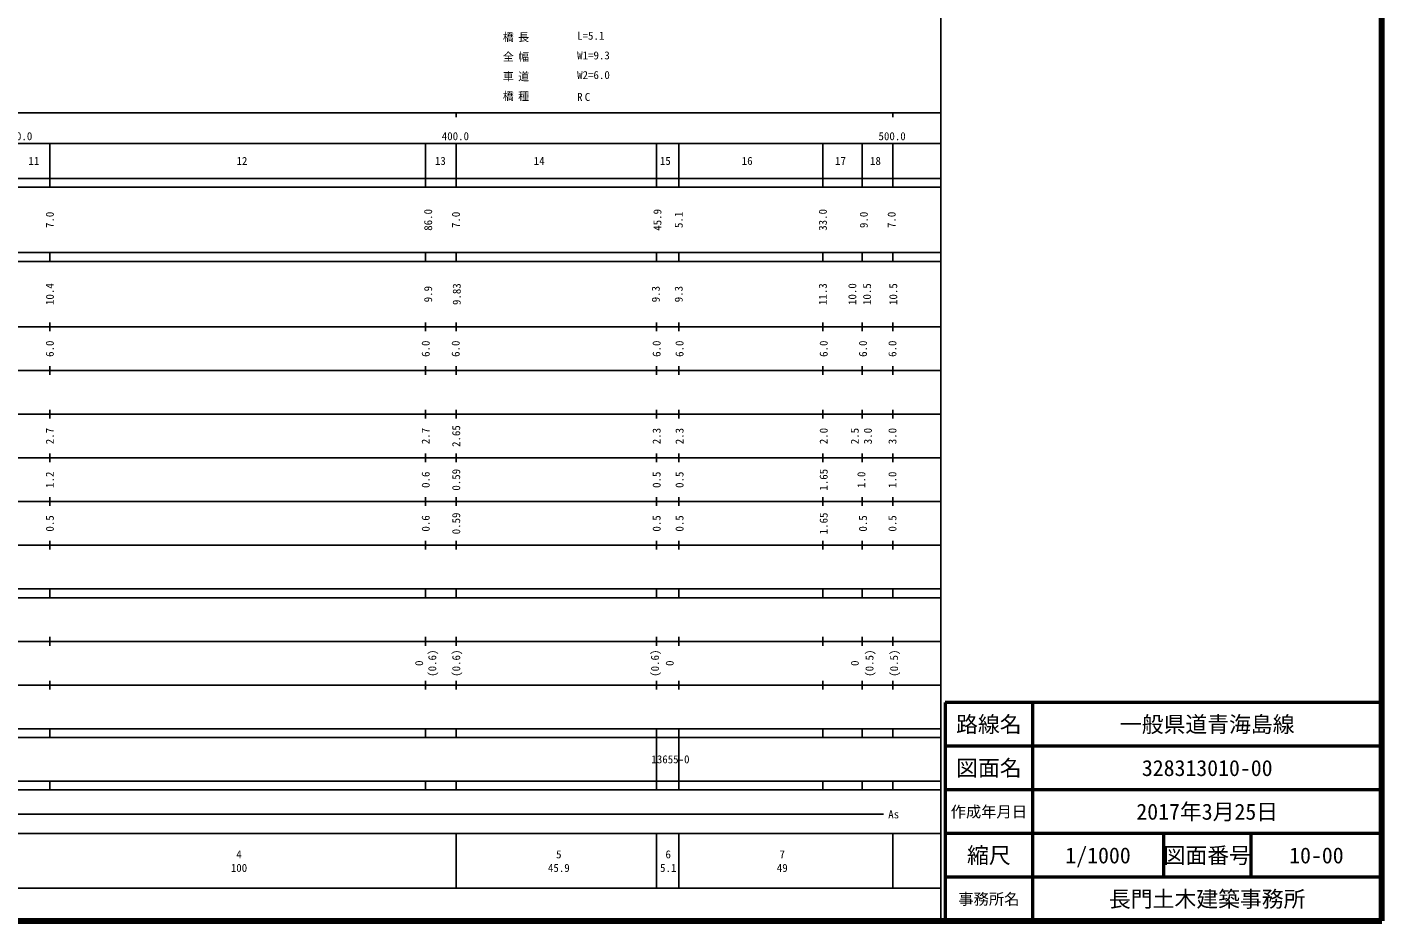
# Model space of a CAD drawing. Units: millimetres, scale not verified. Extents: x 40000 to 680000, y 20000 to 425496.
# Drawn here: x 369768 to 680000, y 20000 to 224636 of the extents above; entities that cross this region are included whole.
import ezdxf
from ezdxf.enums import TextEntityAlignment as Align

# ---------------------------------------------------------------- set-up
doc = ezdxf.new("R2010")
doc.units = ezdxf.units.MM
doc.header["$LTSCALE"] = 1000
for name, color, linetype, lineweight in [('M-STR-HTXT', 7, 'Continuous', 13), ('M-TTL', 2, 'Continuous', 140), ('M-TTL-BAND', 7, 'Continuous', 25), ('M-TTL-FRAM', 2, 'Continuous', 50), ('M-TTL-LINE', 7, 'Continuous', 50), ('M-TTL-TXT', 7, 'Continuous', 13)]:
    doc.layers.add(name, color=color, linetype=linetype, lineweight=lineweight)
doc.styles.add('ＭＳ ゴシック', font='')
doc.styles.get('ＭＳ ゴシック').set_extended_font_data('MS Gothic')

msp = doc.modelspace()

# ---------------------------------------------------------------- linework, layer by layer
at = {"layer": 'M-TTL'}
for p, q in [((680000, 20000), (680000, 380000)), ((40000, 20000), (680000, 20000))]:
    msp.add_line(p, q, dxfattribs=at)
at = {"layer": 'M-TTL-BAND'}
for p, q in [((579000, 20000), (579000, 370000)), ((40000, 205000), (579000, 205000)), ((468000, 205000), (468000, 204000)), ((568000, 205000), (568000, 204000)), ((68000, 198000), (579000, 198000)), ((375000, 198000), (375000, 188000)), ((461000, 198000), (461000, 188000)), ((468000, 198000), (468000, 188000)), ((513900, 198000), (513900, 188000)), ((519000, 198000), (519000, 188000)), ((552000, 198000), (552000, 188000)), ((561000, 198000), (561000, 188000)), ((568000, 198000), (568000, 188000)), ((40000, 190000), (579000, 190000)), ((40000, 188000), (579000, 188000)), ((40000, 173000), (579000, 173000)), ((40000, 171000), (579000, 171000)), ((375000, 173000), (375000, 171000)), ((461000, 173000), (461000, 171000)), ((468000, 171000), (468000, 173000)), ((513900, 173000), (513900, 171000)), ((519000, 173000), (519000, 171000)), ((552000, 173000), (552000, 171000)), ((561000, 173000), (561000, 171000)), ((568000, 171000), (568000, 173000)), ((40000, 156000), (579000, 156000)), ((375000, 157000), (375000, 155000)), ((461000, 157000), (461000, 155000)), ((468000, 155000), (468000, 157000)), ((513900, 157000), (513900, 155000)), ((519000, 157000), (519000, 155000)), ((552000, 157000), (552000, 155000)), ((561000, 157000), (561000, 155000)), ((568000, 155000), (568000, 157000)), ((46000, 146000), (579000, 146000)), ((375000, 147000), (375000, 145000)), ((461000, 147000), (461000, 145000)), ((468000, 145000), (468000, 147000)), ((513900, 147000), (513900, 145000)), ((519000, 147000), (519000, 145000)), ((552000, 147000), (552000, 145000)), ((561000, 147000), (561000, 145000)), ((568000, 145000), (568000, 147000)), ((375000, 137000), (375000, 135000)), ((461000, 137000), (461000, 135000)), ((468000, 135000), (468000, 137000)), ((513900, 137000), (513900, 135000)), ((519000, 137000), (519000, 135000)), ((552000, 137000), (552000, 135000)), ((561000, 137000), (561000, 135000)), ((568000, 135000), (568000, 137000)), ((52000, 136000), (579000, 136000)), ((46000, 126000), (579000, 126000)), ((375000, 127000), (375000, 125000)), ((461000, 127000), (461000, 125000)), ((468000, 125000), (468000, 127000)), ((513900, 127000), (513900, 125000)), ((519000, 127000), (519000, 125000)), ((552000, 127000), (552000, 125000)), ((561000, 127000), (561000, 125000)), ((568000, 125000), (568000, 127000)), ((52000, 116000), (579000, 116000)), ((375000, 117000), (375000, 115000)), ((461000, 117000), (461000, 115000)), ((468000, 115000), (468000, 117000)), ((513900, 117000), (513900, 115000)), ((519000, 117000), (519000, 115000)), ((552000, 117000), (552000, 115000)), ((561000, 117000), (561000, 115000)), ((568000, 115000), (568000, 117000)), ((46000, 106000), (579000, 106000)), ((375000, 107000), (375000, 105000)), ((461000, 107000), (461000, 105000)), ((468000, 105000), (468000, 107000)), ((513900, 107000), (513900, 105000)), ((519000, 107000), (519000, 105000)), ((552000, 107000), (552000, 105000)), ((561000, 107000), (561000, 105000)), ((568000, 105000), (568000, 107000)), ((40000, 96000), (579000, 96000)), ((40000, 94000), (579000, 94000)), ((375000, 96000), (375000, 94000)), ((461000, 96000), (461000, 94000)), ((468000, 94000), (468000, 96000)), ((513900, 96000), (513900, 94000)), ((519000, 96000), (519000, 94000)), ((552000, 96000), (552000, 94000)), ((561000, 96000), (561000, 94000)), ((568000, 94000), (568000, 96000)), ((49000, 84000), (579000, 84000)), ((375000, 85000), (375000, 83000)), ((461000, 85000), (461000, 83000)), ((468000, 83000), (468000, 85000)), ((513900, 85000), (513900, 83000)), ((519000, 85000), (519000, 83000)), ((552000, 85000), (552000, 83000)), ((561000, 85000), (561000, 83000)), ((568000, 83000), (568000, 85000)), ((375000, 75000), (375000, 73000)), ((461000, 75000), (461000, 73000)), ((468000, 73000), (468000, 75000)), ((513900, 75000), (513900, 73000)), ((519000, 75000), (519000, 73000)), ((552000, 75000), (552000, 73000)), ((561000, 75000), (561000, 73000)), ((568000, 73000), (568000, 75000)), ((40000, 74000), (579000, 74000)), ((40000, 64000), (579000, 64000)), ((375000, 64000), (375000, 62000)), ((461000, 64000), (461000, 62000)), ((468000, 62000), (468000, 64000)), ((513900, 64000), (513900, 52000)), ((519000, 64000), (519000, 52000)), ((552000, 64000), (552000, 62000)), ((561000, 64000), (561000, 62000)), ((568000, 62000), (568000, 64000)), ((40000, 62000), (579000, 62000)), ((40000, 52000), (579000, 52000)), ((40000, 50000), (579000, 50000)), ((375000, 52000), (375000, 50000)), ((461000, 52000), (461000, 50000)), ((468000, 50000), (468000, 52000)), ((513900, 52000), (513900, 50000)), ((519000, 52000), (519000, 50000)), ((552000, 52000), (552000, 50000)), ((561000, 52000), (561000, 50000)), ((568000, 50000), (568000, 52000)), ((70805, 44406), (565903, 44406)), ((40000, 40000), (579000, 40000)), ((468000, 40000), (468000, 27500)), ((513900, 40000), (513900, 27500)), ((519000, 40000), (519000, 27500)), ((568000, 40000), (568000, 27500)), ((68000, 27500), (579000, 27500))]:
    msp.add_line(p, q, dxfattribs=at)
at = {"layer": 'M-TTL-FRAM'}
for p, q in [((680000, 70000), (580000, 70000)), ((580000, 70000), (580000, 20000))]:
    msp.add_line(p, q, dxfattribs=at)
at = {"layer": 'M-TTL-LINE'}
for p, q in [((600000, 70000), (600000, 20000)), ((680000, 60000), (580000, 60000)), ((680000, 50000), (580000, 50000)), ((680000, 40000), (580000, 40000)), ((630000, 40000), (630000, 30000)), ((650000, 40000), (650000, 30000)), ((680000, 30000), (580000, 30000))]:
    msp.add_line(p, q, dxfattribs=at)

# ---------------------------------------------------------------- texts
at = {"layer": 'M-STR-HTXT', "style": 'ＭＳ ゴシック'}
for s, p in [('L=5.1', (495720, 221195)), ('W1=9.3', (495720, 216695)), ('W2=6.0', (495720, 212195))]:
    msp.add_text(s, height=1833, dxfattribs=at).set_placement(p, align=Align.BOTTOM_LEFT)
at = {"layer": 'M-STR-HTXT', "char_height": 1833, "attachment_point": 7, "style": 'ＭＳ ゴシック'}
for s, insert in [('\\T1.4;橋長', (478720, 221195)), ('\\T1.4;全幅', (478720, 216695)), ('\\T1.4;車道', (478720, 212195)), ('\\T1.4;橋種', (478720, 207695)), ('\\T1.4;RC', (495720, 207695))]:
    msp.add_mtext(s, dxfattribs=dict(at, insert=insert))
at = {"layer": 'M-TTL-BAND', "style": 'ＭＳ ゴシック'}
for s, p in [('300.0', (367844, 198195)), ('400.0', (467844, 198195)), ('500.0', (567844, 198195))]:
    msp.add_text(s, height=1833, dxfattribs=at).set_placement(p, align=Align.BOTTOM_CENTER)
for s, p in [('11', (371310, 194000)), ('12', (418967, 194000)), ('13', (464399, 194000)), ('14', (487032, 194000)), ('15', (515908, 194000)), ('16', (534659, 194000)), ('17', (556035, 194000)), ('18', (564035, 194000)), ('13655-0', (517088, 57000)), ('As', (568201, 44406)), ('4', (418288, 35238)), ('5', (491527, 35238)), ('6', (516572, 35238)), ('7', (542685, 35238)), ('100', (418288, 32131)), ('45.9', (491527, 32131)), ('5.1', (516572, 32131)), ('49', (542685, 32131))]:
    msp.add_text(s, height=1833, dxfattribs=at).set_placement(p, align=Align.MIDDLE_CENTER)
for s, p in [('7.0', (374968, 180500)), ('86.0', (461596, 180500)), ('7.0', (467961, 180500)), ('45.9', (514098, 180500)), ('5.1', (518973, 180500)), ('33.0', (551974, 180500)), ('9.0', (561350, 180500)), ('7.0', (567725, 180500)), ('10.4', (374968, 163500)), ('9.9', (461596, 163500)), ('9.83', (468144, 163500)), ('9.3', (513723, 163500)), ('9.3', (518973, 163500)), ('11.3', (551974, 163500)), ('10.0', (558725, 163500)), ('10.5', (562100, 163500)), ('10.5', (568100, 163500)), ('6.0', (374968, 151000)), ('6.0', (461034, 151000)), ('6.0', (467894, 151000)), ('6.0', (513910, 151000)), ('6.0', (519161, 151000)), ('6.0', (552162, 151000)), ('6.0', (561162, 151000)), ('6.0', (567912, 151000)), ('2.7', (374968, 131000)), ('2.7', (461034, 131000)), ('2.65', (468019, 131000)), ('2.3', (513910, 131000)), ('2.3', (519161, 131000)), ('2.0', (552162, 131000)), ('2.5', (559287, 131000)), ('3.0', (562287, 131000)), ('3.0', (567912, 131000)), ('1.2', (374968, 121000)), ('0.6', (461034, 121000)), ('0.59', (468019, 121000)), ('0.5', (513910, 121000)), ('0.5', (519161, 121000)), ('1.65', (552162, 121000)), ('1.0', (560787, 121000)), ('1.0', (567912, 121000)), ('0.5', (374968, 111000)), ('0.6', (461034, 111000)), ('0.59', (468019, 111000)), ('0.5', (513910, 111000)), ('0.5', (519161, 111000)), ('1.65', (552162, 111000)), ('0.5', (561162, 111000)), ('0.5', (567912, 111000)), ('(0.6)', (462534, 79000)), ('(0.6)', (468025, 79000)), ('(0.6)', (513535, 79000)), ('(0.5)', (562662, 79000)), ('(0.5)', (568287, 79000)), ('0', (459534, 79000)), ('0', (516911, 79000)), ('0', (559287, 79000))]:
    msp.add_text(s, height=1833, rotation=90, dxfattribs=at).set_placement(p, align=Align.MIDDLE_CENTER)
at = {"layer": 'M-TTL-TXT', "style": 'ＭＳ ゴシック'}
for s, height, p in [('路線名', 3666, (590000, 65000)), ('一般県道青海島線', 3666, (640000, 65000)), ('図面名', 3666, (590000, 55000)), ('328313010-00', 3666, (640000, 55000)), ('作成年月日', 2566, (590000, 45000)), ('2017年3月25日', 3666, (640000, 45000)), ('縮尺', 3666, (590000, 35000)), ('図面番号', 3666, (640000, 35000)), ('1/1000', 3666, (615000, 35000)), ('10-00', 3666, (665000, 35000)), ('事務所名', 2566, (590000, 25000)), ('長門土木建築事務所', 3666, (640000, 25000))]:
    msp.add_text(s, height=height, dxfattribs=at).set_placement(p, align=Align.MIDDLE_CENTER)

doc.saveas('drawing.dxf')
